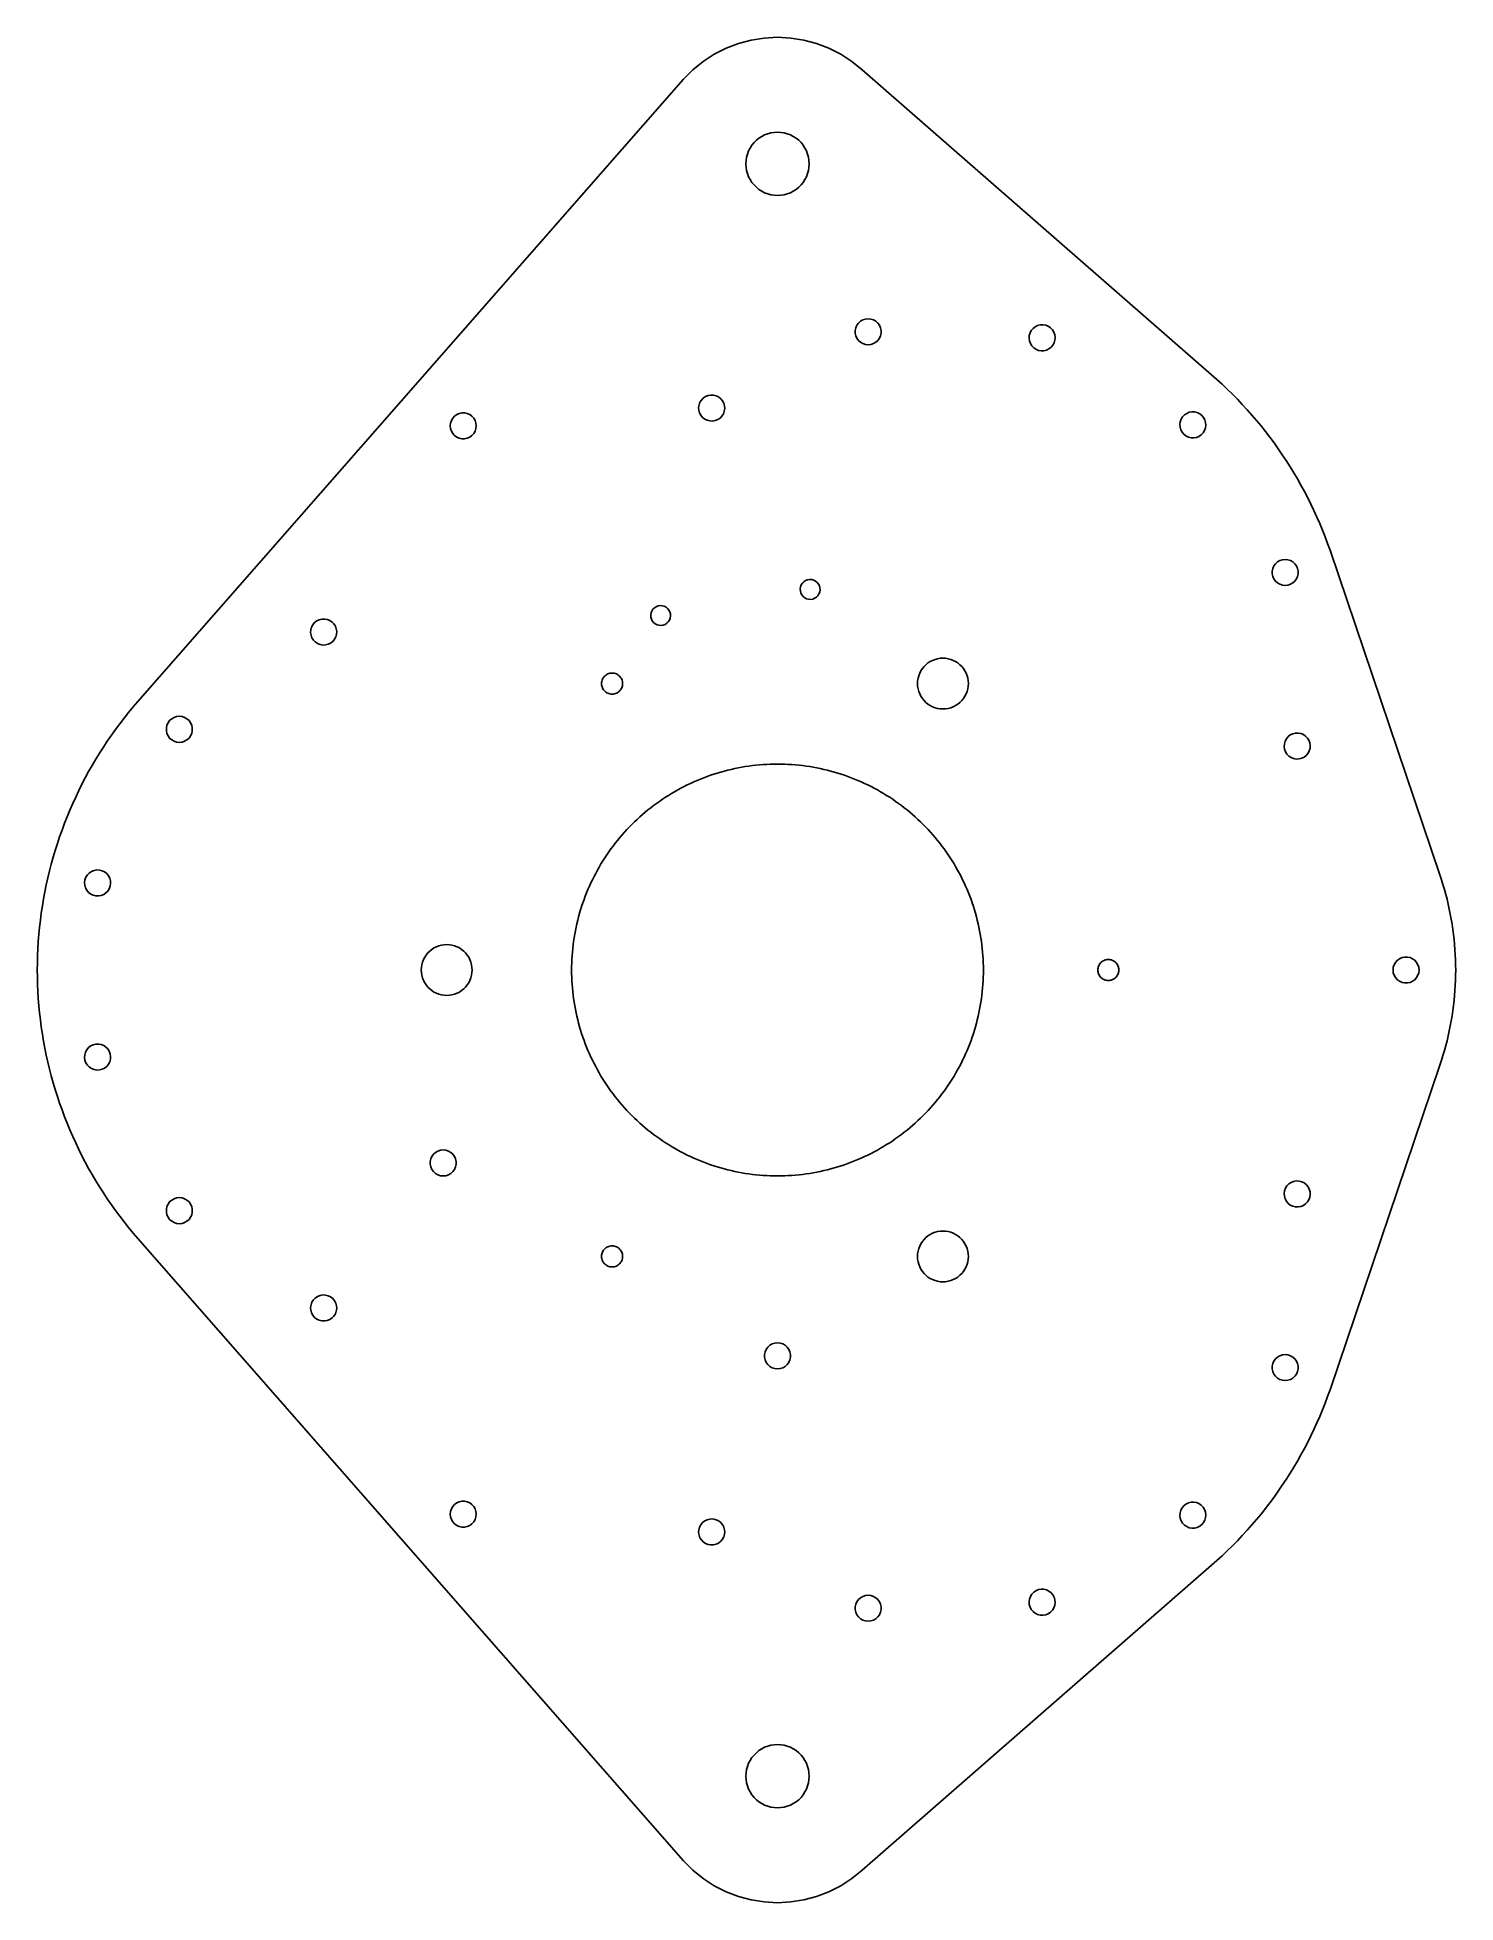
# Model space of a CAD drawing. Extents: x -119 to 109, y -150 to 150.
import ezdxf

# ---------------------------------------------------------------- set-up
doc = ezdxf.new("R2010")
doc.units = 0
doc.layers.get('0').update_dxf_attribs({"linetype": 'CONTINUOUS'})

msp = doc.modelspace()

# ---------------------------------------------------------------- linework, layer by layer
for points in [[(-119.333, 0), (-119.323, -1.15186), (-119.293, -2.30337), (-119.243, -3.45417), (-119.173, -4.60393), (-119.082, -5.75228), (-118.972, -6.89888), (-118.841, -8.04338), (-118.691, -9.18542), (-118.521, -10.3247), (-118.331, -11.4608), (-118.121, -12.5934), (-117.891, -13.7222), (-117.642, -14.8468), (-117.373, -15.9668), (-117.084, -17.0821), (-116.777, -18.1921), (-116.449, -19.2965), (-116.103, -20.3951), (-115.738, -21.4875), (-115.353, -22.5733), (-114.95, -23.6523), (-114.527, -24.724), (-114.087, -25.7883), (-113.627, -26.8446), (-113.15, -27.8928), (-112.654, -28.9325), (-112.14, -29.9634), (-111.608, -30.9851), (-111.058, -31.9974), (-110.491, -33), (-109.906, -33.9925), (-109.305, -34.9747), (-108.686, -35.9462), (-108.05, -36.9067), (-107.397, -37.856), (-106.728, -38.7938), (-106.043, -39.7198), (-105.342, -40.6337), (-104.625, -41.5351), (-103.892, -42.424), (-103.144, -43.2999), (-15.1602, -143.65), (-13.6503, -145.16), (-11.9908, -146.504), (-10.2, -147.667), (-8.29743, -148.636), (-6.30395, -149.402), (-4.2414, -149.954), (-2.13238, -150.288), (0, -150.4), (2.13238, -150.288), (4.2414, -149.954), (6.30395, -149.402), (8.29743, -148.636), (10.2, -147.667), (11.9908, -146.504), (13.6503, -145.16), (69.9666, -95.9989), (70.8293, -95.2356), (71.6786, -94.4574), (72.5141, -93.6644), (73.3357, -92.8571), (74.1431, -92.0355), (74.936, -91.1999), (75.7142, -90.3506), (76.4775, -89.4879), (77.2256, -88.612), (77.9583, -87.7232), (78.6754, -86.8217), (79.3766, -85.9078), (80.0618, -84.9818), (80.7307, -84.0441), (81.3831, -83.0948), (82.0189, -82.1342), (82.6378, -81.1627), (83.2397, -80.1805), (83.8243, -79.188), (84.3916, -78.1855), (84.9412, -77.1731), (85.4731, -76.1514), (85.9871, -75.1205), (86.483, -74.0808), (86.9607, -73.0326), (87.42, -71.9763), (87.8608, -70.9121), (88.283, -69.8403), (88.6864, -68.7614), (89.0709, -67.6755), (106.767, -15.3379), (107.028, -14.5581), (107.275, -13.774), (107.508, -12.9856), (107.728, -12.1933), (107.934, -11.3972), (108.126, -10.5977), (108.304, -9.79495), (108.468, -8.98922), (108.618, -8.18076), (108.753, -7.3698), (108.875, -6.5566), (108.982, -5.7414), (109.075, -4.92445), (109.154, -4.106), (109.219, -3.2863), (109.269, -2.4656), (109.305, -1.64415), (109.326, -0.8222), (109.333, 0), (109.326, 0.8222), (109.305, 1.64415), (109.269, 2.4656), (109.219, 3.2863), (109.154, 4.106), (109.075, 4.92445), (108.982, 5.7414), (108.875, 6.5566), (108.753, 7.3698), (108.618, 8.18076), (108.468, 8.98922), (108.304, 9.79495), (108.126, 10.5977), (107.934, 11.3972), (107.728, 12.1933), (107.508, 12.9856), (107.275, 13.774), (107.028, 14.5581), (106.767, 15.3379), (89.0709, 67.6755), (88.6864, 68.7614), (88.283, 69.8403), (87.8608, 70.9121), (87.42, 71.9763), (86.9607, 73.0326), (86.483, 74.0808), (85.9871, 75.1205), (85.4731, 76.1514), (84.9412, 77.1731), (84.3916, 78.1855), (83.8243, 79.188), (83.2397, 80.1805), (82.6378, 81.1627), (82.0189, 82.1342), (81.3831, 83.0948), (80.7307, 84.0441), (80.0618, 84.9818), (79.3766, 85.9078), (78.6754, 86.8217), (77.9583, 87.7232), (77.2256, 88.612), (76.4775, 89.4879), (75.7142, 90.3506), (74.936, 91.1999), (74.1431, 92.0355), (73.3357, 92.8571), (72.5141, 93.6644), (71.6786, 94.4574), (70.8293, 95.2356), (69.9666, 95.9989), (13.6503, 145.16), (11.9908, 146.504), (10.2, 147.667), (8.29743, 148.636), (6.30395, 149.402), (4.2414, 149.954), (2.13238, 150.288), (0, 150.4), (-2.13238, 150.288), (-4.2414, 149.954), (-6.30395, 149.402), (-8.29743, 148.636), (-10.2, 147.667), (-11.9908, 146.504), (-13.6503, 145.16), (-15.1602, 143.65), (-103.144, 43.2999), (-103.892, 42.424), (-104.625, 41.5351), (-105.342, 40.6337), (-106.043, 39.7198), (-106.728, 38.7938), (-107.397, 37.856), (-108.05, 36.9067), (-108.686, 35.9462), (-109.305, 34.9747), (-109.906, 33.9925), (-110.491, 33), (-111.058, 31.9974), (-111.608, 30.9851), (-112.14, 29.9634), (-112.654, 28.9325), (-113.15, 27.8928), (-113.627, 26.8446), (-114.087, 25.7883), (-114.527, 24.724), (-114.95, 23.6523), (-115.353, 22.5733), (-115.738, 21.4875), (-116.103, 20.3951), (-116.449, 19.2965), (-116.777, 18.1921), (-117.084, 17.0821), (-117.373, 15.9668), (-117.642, 14.8468), (-117.891, 13.7222), (-118.121, 12.5934), (-118.331, 11.4608), (-118.521, 10.3247), (-118.691, 9.18542), (-118.841, 8.04338), (-118.972, 6.89888), (-119.082, 5.75228), (-119.173, 4.60393), (-119.243, 3.45417), (-119.293, 2.30337), (-119.323, 1.15186)], [(-5.1, 130), (-5.07206, 130.533), (-4.98855, 131.06), (-4.85039, 131.576), (-4.65908, 132.074), (-4.41673, 132.55), (-4.12599, 132.998), (-3.79004, 133.413), (-3.41257, 133.79), (-2.9977, 134.126), (-2.55, 134.417), (-2.07436, 134.659), (-1.57599, 134.85), (-1.06035, 134.989), (-0.53309, 135.072), (0, 135.1), (0.53309, 135.072), (1.06035, 134.989), (1.57599, 134.85), (2.07436, 134.659), (2.55, 134.417), (2.9977, 134.126), (3.41257, 133.79), (3.79004, 133.413), (4.12599, 132.998), (4.41673, 132.55), (4.65908, 132.074), (4.85039, 131.576), (4.98855, 131.06), (5.07206, 130.533), (5.1, 130), (5.07206, 129.467), (4.98855, 128.94), (4.85039, 128.424), (4.65908, 127.926), (4.41673, 127.45), (4.12599, 127.002), (3.79004, 126.587), (3.41257, 126.21), (2.9977, 125.874), (2.55, 125.583), (2.07436, 125.341), (1.57599, 125.15), (1.06035, 125.011), (0.53309, 124.928), (0, 124.9), (-0.53309, 124.928), (-1.06035, 125.011), (-1.57599, 125.15), (-2.07436, 125.341), (-2.55, 125.583), (-2.9977, 125.874), (-3.41257, 126.21), (-3.79004, 126.587), (-4.12599, 127.002), (-4.41673, 127.45), (-4.65908, 127.926), (-4.85039, 128.424), (-4.98855, 128.94), (-5.07206, 129.467)], [(12.5193, 102.701), (12.5193, 103.14), (12.6106, 103.57), (12.7891, 103.971), (13.0472, 104.326), (13.3734, 104.62), (13.7536, 104.839), (14.1712, 104.975), (14.6078, 105.021), (15.0444, 104.975), (15.4619, 104.839), (15.8421, 104.62), (16.1684, 104.326), (16.4264, 103.971), (16.605, 103.57), (16.6963, 103.14), (16.6963, 102.701), (16.605, 102.272), (16.4264, 101.871), (16.1684, 101.515), (15.8421, 101.222), (15.4619, 101.002), (15.0444, 100.866), (14.6078, 100.821), (14.1712, 100.866), (13.7536, 101.002), (13.3734, 101.222), (13.0472, 101.515), (12.7891, 101.871), (12.6106, 102.272)], [(40.5549, 101.868), (40.5855, 102.306), (40.7065, 102.728), (40.9127, 103.116), (41.1949, 103.452), (41.5408, 103.722), (41.9354, 103.915), (42.3614, 104.021), (42.8001, 104.036), (43.2325, 103.96), (43.6395, 103.795), (44.0035, 103.55), (44.3085, 103.234), (44.5411, 102.862), (44.6913, 102.449), (44.7524, 102.014), (44.7217, 101.577), (44.6007, 101.155), (44.3946, 100.767), (44.1124, 100.431), (43.7665, 100.16), (43.3719, 99.9678), (42.9459, 99.8616), (42.5071, 99.8463), (42.0748, 99.9225), (41.6677, 100.087), (41.3038, 100.333), (40.9988, 100.648), (40.7662, 101.021), (40.616, 101.433)], [(-12.7137, 90.6919), (-12.6526, 91.1266), (-12.5025, 91.5392), (-12.2698, 91.9115), (-11.9649, 92.2273), (-11.6009, 92.4728), (-11.1939, 92.6372), (-10.7615, 92.7135), (-10.3228, 92.6982), (-9.89677, 92.592), (-9.50218, 92.3995), (-9.15623, 92.1292), (-8.87404, 91.7929), (-8.66793, 91.4053), (-8.54692, 90.9833), (-8.51629, 90.5453), (-8.57739, 90.1106), (-8.72755, 89.698), (-8.96019, 89.3257), (-9.26516, 89.0099), (-9.62912, 88.7644), (-10.0362, 88.5999), (-10.4685, 88.5237), (-10.9073, 88.539), (-11.3333, 88.6452), (-11.7278, 88.8377), (-12.0738, 89.108), (-12.356, 89.4443), (-12.5621, 89.8319), (-12.6831, 90.2539)], [(-52.7667, 87.7572), (-52.7208, 88.1939), (-52.5851, 88.6114), (-52.3656, 88.9916), (-52.0718, 89.3178), (-51.7167, 89.5759), (-51.3156, 89.7545), (-50.8862, 89.8457), (-50.4472, 89.8457), (-50.0177, 89.7545), (-49.6167, 89.5759), (-49.2615, 89.3178), (-48.9677, 88.9916), (-48.7482, 88.6114), (-48.6126, 88.1939), (-48.5667, 87.7572), (-48.6126, 87.3206), (-48.7482, 86.9031), (-48.9677, 86.5229), (-49.2615, 86.1966), (-49.6167, 85.9386), (-50.0177, 85.76), (-50.4472, 85.6687), (-50.8862, 85.6687), (-51.3156, 85.76), (-51.7167, 85.9386), (-52.0718, 86.1966), (-52.3656, 86.5229), (-52.5851, 86.9031), (-52.7208, 87.3206)], [(64.8581, 87.983), (64.9192, 88.4178), (65.0694, 88.8303), (65.302, 89.2026), (65.607, 89.5184), (65.971, 89.7639), (66.378, 89.9284), (66.8104, 90.0046), (67.2491, 89.9893), (67.6751, 89.8831), (68.0697, 89.6906), (68.4156, 89.4203), (68.6978, 89.084), (68.9039, 88.6964), (69.0249, 88.2744), (69.0556, 87.8364), (68.9945, 87.4017), (68.8443, 86.9891), (68.6117, 86.6168), (68.3067, 86.301), (67.9427, 86.0555), (67.5357, 85.8911), (67.1033, 85.8148), (66.6646, 85.8302), (66.2386, 85.9364), (65.844, 86.1288), (65.4981, 86.3991), (65.2159, 86.7354), (65.0098, 87.1231), (64.8888, 87.5451)], [(79.7394, 63.8915), (79.7394, 64.3305), (79.8307, 64.7599), (80.0093, 65.161), (80.2673, 65.5162), (80.5936, 65.8099), (80.9738, 66.0295), (81.3913, 66.1651), (81.8279, 66.211), (82.2646, 66.1651), (82.6821, 66.0295), (83.0623, 65.8099), (83.3885, 65.5162), (83.6466, 65.161), (83.8252, 64.7599), (83.9164, 64.3305), (83.9164, 63.8915), (83.8252, 63.4621), (83.6466, 63.061), (83.3885, 62.7058), (83.0623, 62.4121), (82.6821, 62.1926), (82.2646, 62.0569), (81.8279, 62.011), (81.3913, 62.0569), (80.9738, 62.1926), (80.5936, 62.4121), (80.2673, 62.7058), (80.0093, 63.061), (79.8307, 63.4621)], [(3.66325, 61.4463), (3.71558, 61.7767), (3.83545, 62.0889), (4.01763, 62.3695), (4.25415, 62.606), (4.53468, 62.7882), (4.84695, 62.908), (5.17732, 62.9604), (5.51136, 62.9428), (5.83445, 62.8563), (6.13248, 62.7044), (6.39243, 62.4939), (6.60293, 62.234), (6.75479, 61.9359), (6.84136, 61.6128), (6.85887, 61.2788), (6.80654, 60.9484), (6.68667, 60.6362), (6.5045, 60.3556), (6.26797, 60.1191), (5.98745, 59.9369), (5.67517, 59.8171), (5.3448, 59.7647), (5.01077, 59.7822), (4.68767, 59.8688), (4.38964, 60.0207), (4.12969, 60.2312), (3.91919, 60.4911), (3.76733, 60.7892), (3.68076, 61.1123)], [(-20.4461, 57.243), (-20.3938, 57.5734), (-20.2739, 57.8857), (-20.0918, 58.1662), (-19.8552, 58.4027), (-19.5747, 58.5849), (-19.2624, 58.7048), (-18.9321, 58.7571), (-18.598, 58.7396), (-18.2749, 58.653), (-17.9769, 58.5012), (-17.717, 58.2907), (-17.5065, 58.0307), (-17.3546, 57.7327), (-17.268, 57.4096), (-17.2505, 57.0756), (-17.3028, 56.7452), (-17.4227, 56.4329), (-17.6049, 56.1524), (-17.8414, 55.9159), (-18.1219, 55.7337), (-18.4342, 55.6138), (-18.7646, 55.5615), (-19.0986, 55.579), (-19.4217, 55.6656), (-19.7197, 55.8174), (-19.9797, 56.0279), (-20.1902, 56.2879), (-20.3421, 56.5859), (-20.4286, 56.909)], [(-75.2692, 54.4289), (-75.2386, 54.8668), (-75.1176, 55.2888), (-74.9115, 55.6765), (-74.6293, 56.0128), (-74.2833, 56.2831), (-73.8887, 56.4755), (-73.4628, 56.5817), (-73.024, 56.5971), (-72.5917, 56.5208), (-72.1846, 56.3564), (-71.8206, 56.1109), (-71.5157, 55.7951), (-71.283, 55.4228), (-71.1329, 55.0102), (-71.0718, 54.5755), (-71.1024, 54.1375), (-71.2234, 53.7155), (-71.4295, 53.3279), (-71.7117, 52.9916), (-72.0577, 52.7213), (-72.4523, 52.5288), (-72.8782, 52.4226), (-73.317, 52.4073), (-73.7493, 52.4835), (-74.1564, 52.648), (-74.5204, 52.8935), (-74.8253, 53.2093), (-75.058, 53.5816), (-75.2081, 53.9941)], [(22.5667, 46.188), (22.5891, 46.6166), (22.6563, 47.0405), (22.7673, 47.455), (22.9211, 47.8556), (23.116, 48.238), (23.3497, 48.5979), (23.6198, 48.9315), (23.9232, 49.2349), (24.2567, 49.505), (24.6167, 49.7387), (24.999, 49.9336), (25.3997, 50.0874), (25.8142, 50.1984), (26.2381, 50.2656), (26.6667, 50.288), (27.0952, 50.2656), (27.5191, 50.1984), (27.9336, 50.0874), (28.3343, 49.9336), (28.7167, 49.7387), (29.0766, 49.505), (29.4101, 49.2349), (29.7136, 48.9315), (29.9836, 48.5979), (30.2174, 48.238), (30.4122, 47.8556), (30.566, 47.455), (30.6771, 47.0405), (30.7442, 46.6166), (30.7667, 46.188), (30.7442, 45.7595), (30.6771, 45.3356), (30.566, 44.9211), (30.4122, 44.5204), (30.2174, 44.138), (29.9836, 43.7781), (29.7136, 43.4446), (29.4101, 43.1411), (29.0766, 42.8711), (28.7167, 42.6373), (28.3343, 42.4425), (27.9336, 42.2887), (27.5191, 42.1776), (27.0952, 42.1105), (26.6667, 42.088), (26.2381, 42.1105), (25.8142, 42.1776), (25.3997, 42.2887), (24.999, 42.4425), (24.6167, 42.6373), (24.2567, 42.8711), (23.9232, 43.1411), (23.6198, 43.4446), (23.3497, 43.7781), (23.116, 44.138), (22.9211, 44.5204), (22.7673, 44.9211), (22.6563, 45.3356), (22.5891, 45.7595)], [(-28.3667, 46.188), (-28.3574, 46.3657), (-28.3295, 46.5415), (-28.2835, 46.7134), (-28.2197, 46.8795), (-28.1389, 47.038), (-28.042, 47.1873), (-27.93, 47.3255), (-27.8042, 47.4514), (-27.6659, 47.5633), (-27.5167, 47.6603), (-27.3581, 47.741), (-27.192, 47.8048), (-27.0201, 47.8509), (-26.8444, 47.8787), (-26.6667, 47.888), (-26.489, 47.8787), (-26.3132, 47.8509), (-26.1413, 47.8048), (-25.9752, 47.741), (-25.8167, 47.6603), (-25.6674, 47.5633), (-25.5291, 47.4514), (-25.4033, 47.3255), (-25.2913, 47.1873), (-25.1944, 47.038), (-25.1136, 46.8795), (-25.0499, 46.7134), (-25.0038, 46.5415), (-24.976, 46.3657), (-24.9667, 46.188), (-24.976, 46.0103), (-25.0038, 45.8346), (-25.0499, 45.6627), (-25.1136, 45.4966), (-25.1944, 45.338), (-25.2913, 45.1888), (-25.4033, 45.0505), (-25.5291, 44.9247), (-25.6674, 44.8127), (-25.8167, 44.7158), (-25.9752, 44.635), (-26.1413, 44.5712), (-26.3132, 44.5252), (-26.489, 44.4973), (-26.6667, 44.488), (-26.8444, 44.4973), (-27.0201, 44.5252), (-27.192, 44.5712), (-27.3581, 44.635), (-27.5167, 44.7158), (-27.6659, 44.8127), (-27.8042, 44.9247), (-27.93, 45.0505), (-28.042, 45.1888), (-28.1389, 45.338), (-28.2197, 45.4966), (-28.2835, 45.6627), (-28.3295, 45.8346), (-28.3574, 46.0103)], [(-98.5242, 38.5901), (-98.5242, 39.0291), (-98.433, 39.4585), (-98.2544, 39.8596), (-97.9963, 40.2147), (-97.6701, 40.5085), (-97.2899, 40.728), (-96.8723, 40.8637), (-96.4357, 40.9096), (-95.9991, 40.8637), (-95.5816, 40.728), (-95.2014, 40.5085), (-94.8751, 40.2147), (-94.6171, 39.8596), (-94.4385, 39.4585), (-94.3472, 39.0291), (-94.3472, 38.5901), (-94.4385, 38.1606), (-94.6171, 37.7596), (-94.8751, 37.4044), (-95.2014, 37.1106), (-95.5816, 36.8911), (-95.9991, 36.7555), (-96.4357, 36.7096), (-96.8723, 36.7555), (-97.2899, 36.8911), (-97.6701, 37.1106), (-97.9963, 37.4044), (-98.2544, 37.7596), (-98.433, 38.1606)], [(81.6868, 36.0431), (81.7174, 36.4811), (81.8384, 36.9031), (82.0445, 37.2907), (82.3267, 37.627), (82.6727, 37.8973), (83.0673, 38.0898), (83.4933, 38.196), (83.932, 38.2113), (84.3644, 38.1351), (84.7714, 37.9706), (85.1354, 37.7251), (85.4403, 37.4093), (85.673, 37.037), (85.8231, 36.6245), (85.8842, 36.1897), (85.8536, 35.7518), (85.7326, 35.3298), (85.5265, 34.9421), (85.2443, 34.6058), (84.8983, 34.3355), (84.5038, 34.1431), (84.0778, 34.0369), (83.639, 34.0215), (83.2067, 34.0978), (82.7996, 34.2622), (82.4357, 34.5077), (82.1307, 34.8235), (81.898, 35.1958), (81.7479, 35.6084)], [(-33.2, 0), (-33.1949, 0.57942), (-33.1798, 1.15866), (-33.1545, 1.73755), (-33.1191, 2.31591), (-33.0737, 2.89357), (-33.0181, 3.47034), (-32.9525, 4.04606), (-32.8769, 4.62055), (-32.7913, 5.19362), (-32.6956, 5.76512), (-32.59, 6.33486), (-32.4745, 6.90267), (-32.3491, 7.46837), (-32.2138, 8.03181), (-32.0687, 8.59279), (-31.9139, 9.15116), (-31.7493, 9.70674), (-31.5751, 10.2594), (-31.3912, 10.8089), (-31.1978, 11.3551), (-30.9949, 11.8978), (-30.7825, 12.4369), (-30.5608, 12.9723), (-30.3297, 13.5037), (-30.0894, 14.0309), (-29.84, 14.5539), (-29.5814, 15.0725), (-29.3139, 15.5865), (-29.0374, 16.0957), (-28.752, 16.6), (-28.458, 17.0993), (-28.1552, 17.5933), (-27.8439, 18.082), (-27.524, 18.5652), (-27.1958, 19.0427), (-26.8594, 19.5145), (-26.5147, 19.9803), (-26.162, 20.44), (-25.8012, 20.8934), (-25.4327, 21.3405), (-25.0564, 21.7812), (-24.6724, 22.2151), (-24.2809, 22.6423), (-23.8821, 23.0627), (-23.4759, 23.4759), (-23.0627, 23.8821), (-22.6423, 24.2809), (-22.2151, 24.6724), (-21.7812, 25.0564), (-21.3405, 25.4327), (-20.8934, 25.8012), (-20.44, 26.162), (-19.9803, 26.5147), (-19.5145, 26.8594), (-19.0427, 27.1958), (-18.5652, 27.524), (-18.082, 27.8439), (-17.5933, 28.1552), (-17.0993, 28.458), (-16.6, 28.752), (-16.0957, 29.0374), (-15.5865, 29.3139), (-15.0725, 29.5814), (-14.5539, 29.84), (-14.0309, 30.0894), (-13.5037, 30.3297), (-12.9723, 30.5608), (-12.4369, 30.7825), (-11.8978, 30.9949), (-11.3551, 31.1978), (-10.8089, 31.3912), (-10.2594, 31.5751), (-9.70674, 31.7493), (-9.15116, 31.9139), (-8.59279, 32.0687), (-8.03181, 32.2138), (-7.46837, 32.3491), (-6.90267, 32.4745), (-6.33486, 32.59), (-5.76512, 32.6956), (-5.19362, 32.7913), (-4.62055, 32.8769), (-4.04606, 32.9525), (-3.47034, 33.0181), (-2.89357, 33.0737), (-2.31591, 33.1191), (-1.73755, 33.1545), (-1.15866, 33.1798), (-0.57942, 33.1949), (0, 33.2), (0.57942, 33.1949), (1.15866, 33.1798), (1.73755, 33.1545), (2.31591, 33.1191), (2.89357, 33.0737), (3.47034, 33.0181), (4.04606, 32.9525), (4.62055, 32.8769), (5.19362, 32.7913), (5.76512, 32.6956), (6.33486, 32.59), (6.90267, 32.4745), (7.46837, 32.3491), (8.03181, 32.2138), (8.59279, 32.0687), (9.15116, 31.9139), (9.70674, 31.7493), (10.2594, 31.5751), (10.8089, 31.3912), (11.3551, 31.1978), (11.8978, 30.9949), (12.4369, 30.7825), (12.9723, 30.5608), (13.5037, 30.3297), (14.0309, 30.0894), (14.5539, 29.84), (15.0725, 29.5814), (15.5865, 29.3139), (16.0957, 29.0374), (16.6, 28.752), (17.0993, 28.458), (17.5933, 28.1552), (18.082, 27.8439), (18.5652, 27.524), (19.0427, 27.1958), (19.5145, 26.8594), (19.9803, 26.5147), (20.44, 26.162), (20.8934, 25.8012), (21.3405, 25.4327), (21.7812, 25.0564), (22.2151, 24.6724), (22.6423, 24.2809), (23.0627, 23.8821), (23.4759, 23.4759), (23.8821, 23.0627), (24.2809, 22.6423), (24.6724, 22.2151), (25.0564, 21.7812), (25.4327, 21.3405), (25.8012, 20.8934), (26.162, 20.44), (26.5147, 19.9803), (26.8594, 19.5145), (27.1958, 19.0427), (27.524, 18.5652), (27.8439, 18.082), (28.1552, 17.5933), (28.458, 17.0993), (28.752, 16.6), (29.0374, 16.0957), (29.3139, 15.5865), (29.5814, 15.0725), (29.84, 14.5539), (30.0894, 14.0309), (30.3297, 13.5037), (30.5608, 12.9723), (30.7825, 12.4369), (30.9949, 11.8978), (31.1978, 11.3551), (31.3912, 10.8089), (31.5751, 10.2594), (31.7493, 9.70674), (31.9139, 9.15116), (32.0687, 8.59279), (32.2138, 8.03181), (32.3491, 7.46837), (32.4745, 6.90267), (32.59, 6.33486), (32.6956, 5.76512), (32.7913, 5.19362), (32.8769, 4.62055), (32.9525, 4.04606), (33.0181, 3.47034), (33.0737, 2.89357), (33.1191, 2.31591), (33.1545, 1.73755), (33.1798, 1.15866), (33.1949, 0.57942), (33.2, 0), (33.1949, -0.57942), (33.1798, -1.15866), (33.1545, -1.73755), (33.1191, -2.31591), (33.0737, -2.89357), (33.0181, -3.47034), (32.9525, -4.04606), (32.8769, -4.62055), (32.7913, -5.19362), (32.6956, -5.76512), (32.59, -6.33486), (32.4745, -6.90267), (32.3491, -7.46837), (32.2138, -8.03181), (32.0687, -8.59279), (31.9139, -9.15116), (31.7493, -9.70674), (31.5751, -10.2594), (31.3912, -10.8089), (31.1978, -11.3551), (30.9949, -11.8978), (30.7825, -12.4369), (30.5608, -12.9723), (30.3297, -13.5037), (30.0894, -14.0309), (29.84, -14.5539), (29.5814, -15.0725), (29.3139, -15.5865), (29.0374, -16.0957), (28.752, -16.6), (28.458, -17.0993), (28.1552, -17.5933), (27.8439, -18.082), (27.524, -18.5652), (27.1958, -19.0427), (26.8594, -19.5145), (26.5147, -19.9803), (26.162, -20.44), (25.8012, -20.8934), (25.4327, -21.3405), (25.0564, -21.7812), (24.6724, -22.2151), (24.2809, -22.6423), (23.8821, -23.0627), (23.4759, -23.4759), (23.0627, -23.8821), (22.6423, -24.2809), (22.2151, -24.6724), (21.7812, -25.0564), (21.3405, -25.4327), (20.8934, -25.8012), (20.44, -26.162), (19.9803, -26.5147), (19.5145, -26.8594), (19.0427, -27.1958), (18.5652, -27.524), (18.082, -27.8439), (17.5933, -28.1552), (17.0993, -28.458), (16.6, -28.752), (16.0957, -29.0374), (15.5865, -29.3139), (15.0725, -29.5814), (14.5539, -29.84), (14.0309, -30.0894), (13.5037, -30.3297), (12.9723, -30.5608), (12.4369, -30.7825), (11.8978, -30.9949), (11.3551, -31.1978), (10.8089, -31.3912), (10.2594, -31.5751), (9.70674, -31.7493), (9.15116, -31.9139), (8.59279, -32.0687), (8.03181, -32.2138), (7.46837, -32.3491), (6.90267, -32.4745), (6.33486, -32.59), (5.76512, -32.6956), (5.19362, -32.7913), (4.62055, -32.8769), (4.04606, -32.9525), (3.47034, -33.0181), (2.89357, -33.0737), (2.31591, -33.1191), (1.73755, -33.1545), (1.15866, -33.1798), (0.57942, -33.1949), (0, -33.2), (-0.57942, -33.1949), (-1.15866, -33.1798), (-1.73755, -33.1545), (-2.31591, -33.1191), (-2.89357, -33.0737), (-3.47034, -33.0181), (-4.04606, -32.9525), (-4.62055, -32.8769), (-5.19362, -32.7913), (-5.76512, -32.6956), (-6.33486, -32.59), (-6.90267, -32.4745), (-7.46837, -32.3491), (-8.03181, -32.2138), (-8.59279, -32.0687), (-9.15116, -31.9139), (-9.70674, -31.7493), (-10.2594, -31.5751), (-10.8089, -31.3912), (-11.3551, -31.1978), (-11.8978, -30.9949), (-12.4369, -30.7825), (-12.9723, -30.5608), (-13.5037, -30.3297), (-14.0309, -30.0894), (-14.5539, -29.84), (-15.0725, -29.5814), (-15.5865, -29.3139), (-16.0957, -29.0374), (-16.6, -28.752), (-17.0993, -28.458), (-17.5933, -28.1552), (-18.082, -27.8439), (-18.5652, -27.524), (-19.0427, -27.1958), (-19.5145, -26.8594), (-19.9803, -26.5147), (-20.44, -26.162), (-20.8934, -25.8012), (-21.3405, -25.4327), (-21.7812, -25.0564), (-22.2151, -24.6724), (-22.6423, -24.2809), (-23.0627, -23.8821), (-23.4759, -23.4759), (-23.8821, -23.0627), (-24.2809, -22.6423), (-24.6724, -22.2151), (-25.0564, -21.7812), (-25.4327, -21.3405), (-25.8012, -20.8934), (-26.162, -20.44), (-26.5147, -19.9803), (-26.8594, -19.5145), (-27.1958, -19.0427), (-27.524, -18.5652), (-27.8439, -18.082), (-28.1552, -17.5933), (-28.458, -17.0993), (-28.752, -16.6), (-29.0374, -16.0957), (-29.3139, -15.5865), (-29.5814, -15.0725), (-29.84, -14.5539), (-30.0894, -14.0309), (-30.3297, -13.5037), (-30.5608, -12.9723), (-30.7825, -12.4369), (-30.9949, -11.8978), (-31.1978, -11.3551), (-31.3912, -10.8089), (-31.5751, -10.2594), (-31.7493, -9.70674), (-31.9139, -9.15116), (-32.0687, -8.59279), (-32.2138, -8.03181), (-32.3491, -7.46837), (-32.4745, -6.90267), (-32.59, -6.33486), (-32.6956, -5.76512), (-32.7913, -5.19362), (-32.8769, -4.62055), (-32.9525, -4.04606), (-33.0181, -3.47034), (-33.0737, -2.89357), (-33.1191, -2.31591), (-33.1545, -1.73755), (-33.1798, -1.15866), (-33.1949, -0.57942)], [(-111.709, 14.1048), (-111.648, 14.5395), (-111.498, 14.952), (-111.265, 15.3244), (-110.96, 15.6402), (-110.596, 15.8857), (-110.189, 16.0501), (-109.757, 16.1264), (-109.318, 16.111), (-108.892, 16.0048), (-108.498, 15.8124), (-108.152, 15.5421), (-107.87, 15.2058), (-107.663, 14.8181), (-107.542, 14.3961), (-107.512, 13.9582), (-107.573, 13.5234), (-107.723, 13.1109), (-107.956, 12.7386), (-108.261, 12.4228), (-108.625, 12.1773), (-109.032, 12.0128), (-109.464, 11.9366), (-109.903, 11.9519), (-110.329, 12.0581), (-110.723, 12.2506), (-111.069, 12.5209), (-111.351, 12.8572), (-111.558, 13.2448), (-111.679, 13.6668)], [(-57.4333, 0), (-57.4109, 0.42857), (-57.3437, 0.85244), (-57.2327, 1.26697), (-57.0789, 1.66762), (-56.884, 2.05), (-56.6503, 2.40992), (-56.3802, 2.74343), (-56.0768, 3.04689), (-55.7433, 3.31697), (-55.3833, 3.5507), (-55.001, 3.74554), (-54.6003, 3.89933), (-54.1858, 4.0104), (-53.7619, 4.07754), (-53.3333, 4.1), (-52.9048, 4.07754), (-52.4809, 4.0104), (-52.0664, 3.89933), (-51.6657, 3.74554), (-51.2833, 3.5507), (-50.9234, 3.31697), (-50.5899, 3.04689), (-50.2864, 2.74343), (-50.0164, 2.40992), (-49.7826, 2.05), (-49.5878, 1.66762), (-49.434, 1.26697), (-49.3229, 0.85244), (-49.2558, 0.42857), (-49.2333, 0), (-49.2558, -0.42857), (-49.3229, -0.85244), (-49.434, -1.26697), (-49.5878, -1.66762), (-49.7826, -2.05), (-50.0164, -2.40992), (-50.2864, -2.74343), (-50.5899, -3.04689), (-50.9234, -3.31697), (-51.2833, -3.5507), (-51.6657, -3.74554), (-52.0664, -3.89933), (-52.4809, -4.0104), (-52.9048, -4.07754), (-53.3333, -4.1), (-53.7619, -4.07754), (-54.1858, -4.0104), (-54.6003, -3.89933), (-55.001, -3.74554), (-55.3833, -3.5507), (-55.7433, -3.31697), (-56.0768, -3.04689), (-56.3802, -2.74343), (-56.6503, -2.40992), (-56.884, -2.05), (-57.0789, -1.66762), (-57.2327, -1.26697), (-57.3437, -0.85244), (-57.4109, -0.42857)], [(51.6333, 0), (51.6426, 0.1777), (51.6705, 0.35345), (51.7165, 0.52533), (51.7803, 0.69145), (51.8611, 0.85), (51.958, 0.99923), (52.07, 1.13752), (52.1958, 1.26335), (52.3341, 1.37533), (52.4833, 1.47224), (52.6419, 1.55303), (52.808, 1.6168), (52.9799, 1.66285), (53.1556, 1.69069), (53.3333, 1.7), (53.511, 1.69069), (53.6868, 1.66285), (53.8587, 1.6168), (54.0248, 1.55303), (54.1833, 1.47224), (54.3326, 1.37533), (54.4709, 1.26335), (54.5967, 1.13752), (54.7087, 0.99923), (54.8056, 0.85), (54.8864, 0.69145), (54.9501, 0.52533), (54.9962, 0.35345), (55.024, 0.1777), (55.0333, 0), (55.024, -0.1777), (54.9962, -0.35345), (54.9501, -0.52533), (54.8864, -0.69145), (54.8056, -0.85), (54.7087, -0.99923), (54.5967, -1.13752), (54.4709, -1.26335), (54.3326, -1.37533), (54.1833, -1.47224), (54.0248, -1.55303), (53.8587, -1.6168), (53.6868, -1.66285), (53.511, -1.69069), (53.3333, -1.7), (53.1556, -1.69069), (52.9799, -1.66285), (52.808, -1.6168), (52.6419, -1.55303), (52.4833, -1.47224), (52.3341, -1.37533), (52.1958, -1.26335), (52.07, -1.13752), (51.958, -0.99923), (51.8611, -0.85), (51.7803, -0.69145), (51.7165, -0.52533), (51.6705, -0.35345), (51.6426, -0.1777)], [(99.2333, 0), (99.2792, 0.43661), (99.4149, 0.85415), (99.6344, 1.23435), (99.9282, 1.5606), (100.283, 1.81865), (100.684, 1.99722), (101.114, 2.0885), (101.553, 2.0885), (101.982, 1.99722), (102.383, 1.81865), (102.739, 1.5606), (103.032, 1.23435), (103.252, 0.85415), (103.387, 0.43661), (103.433, 0), (103.387, -0.43661), (103.252, -0.85415), (103.032, -1.23435), (102.739, -1.5606), (102.383, -1.81865), (101.982, -1.99722), (101.553, -2.0885), (101.114, -2.0885), (100.684, -1.99722), (100.283, -1.81865), (99.9282, -1.5606), (99.6344, -1.23435), (99.4149, -0.85415), (99.2792, -0.43661)], [(-111.709, -14.1048), (-111.679, -13.6668), (-111.558, -13.2448), (-111.351, -12.8572), (-111.069, -12.5209), (-110.723, -12.2506), (-110.329, -12.0581), (-109.903, -11.9519), (-109.464, -11.9366), (-109.032, -12.0128), (-108.625, -12.1773), (-108.261, -12.4228), (-107.956, -12.7386), (-107.723, -13.1109), (-107.573, -13.5234), (-107.512, -13.9582), (-107.542, -14.3961), (-107.663, -14.8181), (-107.87, -15.2058), (-108.152, -15.5421), (-108.498, -15.8124), (-108.892, -16.0048), (-109.318, -16.111), (-109.757, -16.1264), (-110.189, -16.0501), (-110.596, -15.8857), (-110.96, -15.6402), (-111.265, -15.3244), (-111.498, -14.952), (-111.648, -14.5395)], [(-55.9745, -31.3306), (-55.9745, -30.8916), (-55.8832, -30.4622), (-55.7047, -30.0611), (-55.4466, -29.7059), (-55.1204, -29.4122), (-54.7402, -29.1927), (-54.3226, -29.057), (-53.886, -29.0111), (-53.4494, -29.057), (-53.0319, -29.1927), (-52.6517, -29.4122), (-52.3254, -29.7059), (-52.0674, -30.0611), (-51.8888, -30.4622), (-51.7975, -30.8916), (-51.7975, -31.3306), (-51.8888, -31.76), (-52.0674, -32.1611), (-52.3254, -32.5163), (-52.6517, -32.81), (-53.0319, -33.0296), (-53.4494, -33.1652), (-53.886, -33.2111), (-54.3226, -33.1652), (-54.7402, -33.0296), (-55.1204, -32.81), (-55.4466, -32.5163), (-55.7047, -32.1611), (-55.8832, -31.76)], [(81.6868, -36.0431), (81.7479, -35.6084), (81.898, -35.1958), (82.1307, -34.8235), (82.4357, -34.5077), (82.7996, -34.2622), (83.2067, -34.0978), (83.639, -34.0215), (84.0778, -34.0369), (84.5038, -34.1431), (84.8983, -34.3355), (85.2443, -34.6058), (85.5265, -34.9421), (85.7326, -35.3298), (85.8536, -35.7518), (85.8842, -36.1897), (85.8231, -36.6245), (85.673, -37.037), (85.4403, -37.4093), (85.1354, -37.7251), (84.7714, -37.9706), (84.3644, -38.1351), (83.932, -38.2113), (83.4933, -38.196), (83.0673, -38.0898), (82.6727, -37.8973), (82.3267, -37.627), (82.0445, -37.2907), (81.8384, -36.9031), (81.7174, -36.4811)], [(-98.5242, -39.0291), (-98.5242, -38.5901), (-98.433, -38.1606), (-98.2544, -37.7596), (-97.9963, -37.4044), (-97.6701, -37.1106), (-97.2899, -36.8911), (-96.8723, -36.7555), (-96.4357, -36.7096), (-95.9991, -36.7555), (-95.5816, -36.8911), (-95.2014, -37.1106), (-94.8751, -37.4044), (-94.6171, -37.7596), (-94.4385, -38.1606), (-94.3472, -38.5901), (-94.3472, -39.0291), (-94.4385, -39.4585), (-94.6171, -39.8596), (-94.8751, -40.2147), (-95.2014, -40.5085), (-95.5816, -40.728), (-95.9991, -40.8637), (-96.4357, -40.9096), (-96.8723, -40.8637), (-97.2899, -40.728), (-97.6701, -40.5085), (-97.9963, -40.2147), (-98.2544, -39.8596), (-98.433, -39.4585)], [(22.5667, -46.188), (22.5891, -45.7595), (22.6563, -45.3356), (22.7673, -44.9211), (22.9211, -44.5204), (23.116, -44.138), (23.3497, -43.7781), (23.6198, -43.4446), (23.9232, -43.1411), (24.2567, -42.8711), (24.6167, -42.6373), (24.999, -42.4425), (25.3997, -42.2887), (25.8142, -42.1776), (26.2381, -42.1105), (26.6667, -42.088), (27.0952, -42.1105), (27.5191, -42.1776), (27.9336, -42.2887), (28.3343, -42.4425), (28.7167, -42.6373), (29.0766, -42.8711), (29.4101, -43.1411), (29.7136, -43.4446), (29.9836, -43.7781), (30.2174, -44.138), (30.4122, -44.5204), (30.566, -44.9211), (30.6771, -45.3356), (30.7442, -45.7595), (30.7667, -46.188), (30.7442, -46.6166), (30.6771, -47.0405), (30.566, -47.455), (30.4122, -47.8556), (30.2174, -48.238), (29.9836, -48.5979), (29.7136, -48.9315), (29.4101, -49.2349), (29.0766, -49.505), (28.7167, -49.7387), (28.3343, -49.9336), (27.9336, -50.0874), (27.5191, -50.1984), (27.0952, -50.2656), (26.6667, -50.288), (26.2381, -50.2656), (25.8142, -50.1984), (25.3997, -50.0874), (24.999, -49.9336), (24.6167, -49.7387), (24.2567, -49.505), (23.9232, -49.2349), (23.6198, -48.9315), (23.3497, -48.5979), (23.116, -48.238), (22.9211, -47.8556), (22.7673, -47.455), (22.6563, -47.0405), (22.5891, -46.6166)], [(-28.3667, -46.188), (-28.3574, -46.0103), (-28.3295, -45.8346), (-28.2835, -45.6627), (-28.2197, -45.4966), (-28.1389, -45.338), (-28.042, -45.1888), (-27.93, -45.0505), (-27.8042, -44.9247), (-27.6659, -44.8127), (-27.5167, -44.7158), (-27.3581, -44.635), (-27.192, -44.5712), (-27.0201, -44.5252), (-26.8444, -44.4973), (-26.6667, -44.488), (-26.489, -44.4973), (-26.3132, -44.5252), (-26.1413, -44.5712), (-25.9752, -44.635), (-25.8167, -44.7158), (-25.6674, -44.8127), (-25.5291, -44.9247), (-25.4033, -45.0505), (-25.2913, -45.1888), (-25.1944, -45.338), (-25.1136, -45.4966), (-25.0499, -45.6627), (-25.0038, -45.8346), (-24.976, -46.0103), (-24.9667, -46.188), (-24.976, -46.3657), (-25.0038, -46.5415), (-25.0499, -46.7134), (-25.1136, -46.8795), (-25.1944, -47.038), (-25.2913, -47.1873), (-25.4033, -47.3255), (-25.5291, -47.4514), (-25.6674, -47.5633), (-25.8167, -47.6603), (-25.9752, -47.741), (-26.1413, -47.8048), (-26.3132, -47.8509), (-26.489, -47.8787), (-26.6667, -47.888), (-26.8444, -47.8787), (-27.0201, -47.8509), (-27.192, -47.8048), (-27.3581, -47.741), (-27.5167, -47.6603), (-27.6659, -47.5633), (-27.8042, -47.4514), (-27.93, -47.3255), (-28.042, -47.1873), (-28.1389, -47.038), (-28.2197, -46.8795), (-28.2835, -46.7134), (-28.3295, -46.5415), (-28.3574, -46.3657)], [(-75.2692, -54.4289), (-75.2081, -53.9941), (-75.058, -53.5816), (-74.8253, -53.2093), (-74.5204, -52.8935), (-74.1564, -52.648), (-73.7493, -52.4835), (-73.317, -52.4073), (-72.8782, -52.4226), (-72.4523, -52.5288), (-72.0577, -52.7213), (-71.7117, -52.9916), (-71.4295, -53.3279), (-71.2234, -53.7155), (-71.1024, -54.1375), (-71.0718, -54.5755), (-71.1329, -55.0102), (-71.283, -55.4228), (-71.5157, -55.7951), (-71.8206, -56.1109), (-72.1846, -56.3564), (-72.5917, -56.5208), (-73.024, -56.5971), (-73.4628, -56.5817), (-73.8887, -56.4755), (-74.2833, -56.2831), (-74.6293, -56.0128), (-74.9115, -55.6765), (-75.1176, -55.2888), (-75.2386, -54.8668)], [(-2.0885, -62.4417), (-2.0885, -62.0027), (-1.99722, -61.5733), (-1.81865, -61.1722), (-1.5606, -60.817), (-1.23435, -60.5233), (-0.85415, -60.3038), (-0.43661, -60.1681), (0, -60.1222), (0.43661, -60.1681), (0.85415, -60.3038), (1.23435, -60.5233), (1.5606, -60.817), (1.81865, -61.1722), (1.99722, -61.5733), (2.0885, -62.0027), (2.0885, -62.4417), (1.99722, -62.8712), (1.81865, -63.2722), (1.5606, -63.6274), (1.23435, -63.9212), (0.85415, -64.1407), (0.43661, -64.2763), (0, -64.3222), (-0.43661, -64.2763), (-0.85415, -64.1407), (-1.23435, -63.9212), (-1.5606, -63.6274), (-1.81865, -63.2722), (-1.99722, -62.8712)], [(79.7394, -63.8915), (79.8307, -63.4621), (80.0093, -63.061), (80.2673, -62.7058), (80.5936, -62.4121), (80.9738, -62.1926), (81.3913, -62.0569), (81.8279, -62.011), (82.2646, -62.0569), (82.6821, -62.1926), (83.0623, -62.4121), (83.3885, -62.7058), (83.6466, -63.061), (83.8252, -63.4621), (83.9164, -63.8915), (83.9164, -64.3305), (83.8252, -64.7599), (83.6466, -65.161), (83.3885, -65.5162), (83.0623, -65.8099), (82.6821, -66.0295), (82.2646, -66.1651), (81.8279, -66.211), (81.3913, -66.1651), (80.9738, -66.0295), (80.5936, -65.8099), (80.2673, -65.5162), (80.0093, -65.161), (79.8307, -64.7599), (79.7394, -64.3305)], [(-52.7667, -87.7572), (-52.7208, -87.3206), (-52.5851, -86.9031), (-52.3656, -86.5229), (-52.0718, -86.1966), (-51.7167, -85.9386), (-51.3156, -85.76), (-50.8862, -85.6687), (-50.4472, -85.6687), (-50.0177, -85.76), (-49.6167, -85.9386), (-49.2615, -86.1966), (-48.9677, -86.5229), (-48.7482, -86.9031), (-48.6126, -87.3206), (-48.5667, -87.7572), (-48.6126, -88.1939), (-48.7482, -88.6114), (-48.9677, -88.9916), (-49.2615, -89.3178), (-49.6167, -89.5759), (-50.0177, -89.7545), (-50.4472, -89.8457), (-50.8862, -89.8457), (-51.3156, -89.7545), (-51.7167, -89.5759), (-52.0718, -89.3178), (-52.3656, -88.9916), (-52.5851, -88.6114), (-52.7208, -88.1939)], [(64.8581, -87.983), (64.8888, -87.5451), (65.0098, -87.1231), (65.2159, -86.7354), (65.4981, -86.3991), (65.844, -86.1288), (66.2386, -85.9364), (66.6646, -85.8302), (67.1033, -85.8148), (67.5357, -85.8911), (67.9427, -86.0555), (68.3067, -86.301), (68.6117, -86.6168), (68.8443, -86.9891), (68.9945, -87.4017), (69.0556, -87.8364), (69.0249, -88.2744), (68.9039, -88.6964), (68.6978, -89.084), (68.4156, -89.4203), (68.0697, -89.6906), (67.6751, -89.8831), (67.2491, -89.9893), (66.8104, -90.0046), (66.378, -89.9284), (65.971, -89.7639), (65.607, -89.5184), (65.302, -89.2026), (65.0694, -88.8303), (64.9192, -88.4178)], [(-12.7137, -90.6919), (-12.6831, -90.2539), (-12.5621, -89.8319), (-12.356, -89.4443), (-12.0738, -89.108), (-11.7278, -88.8377), (-11.3333, -88.6452), (-10.9073, -88.539), (-10.4685, -88.5237), (-10.0362, -88.5999), (-9.62912, -88.7644), (-9.26516, -89.0099), (-8.96019, -89.3257), (-8.72755, -89.698), (-8.57739, -90.1106), (-8.51629, -90.5453), (-8.54692, -90.9833), (-8.66793, -91.4053), (-8.87404, -91.7929), (-9.15623, -92.1292), (-9.50218, -92.3995), (-9.89677, -92.592), (-10.3228, -92.6982), (-10.7615, -92.7135), (-11.1939, -92.6372), (-11.6009, -92.4728), (-11.9649, -92.2273), (-12.2698, -91.9115), (-12.5025, -91.5392), (-12.6526, -91.1266)], [(12.5193, -102.701), (12.6106, -102.272), (12.7891, -101.871), (13.0472, -101.515), (13.3734, -101.222), (13.7536, -101.002), (14.1712, -100.866), (14.6078, -100.821), (15.0444, -100.866), (15.4619, -101.002), (15.8421, -101.222), (16.1684, -101.515), (16.4264, -101.871), (16.605, -102.272), (16.6963, -102.701), (16.6963, -103.14), (16.605, -103.57), (16.4264, -103.971), (16.1684, -104.326), (15.8421, -104.62), (15.4619, -104.839), (15.0444, -104.975), (14.6078, -105.021), (14.1712, -104.975), (13.7536, -104.839), (13.3734, -104.62), (13.0472, -104.326), (12.7891, -103.971), (12.6106, -103.57), (12.5193, -103.14)], [(40.5549, -101.868), (40.616, -101.433), (40.7662, -101.021), (40.9988, -100.648), (41.3038, -100.333), (41.6677, -100.087), (42.0748, -99.9225), (42.5071, -99.8463), (42.9459, -99.8616), (43.3719, -99.9678), (43.7665, -100.16), (44.1124, -100.431), (44.3946, -100.767), (44.6007, -101.155), (44.7217, -101.577), (44.7524, -102.014), (44.6913, -102.449), (44.5411, -102.862), (44.3085, -103.234), (44.0035, -103.55), (43.6395, -103.795), (43.2325, -103.96), (42.8001, -104.036), (42.3614, -104.021), (41.9354, -103.915), (41.5408, -103.722), (41.1949, -103.452), (40.9127, -103.116), (40.7065, -102.728), (40.5855, -102.306)], [(-5.1, -130), (-5.07206, -129.467), (-4.98855, -128.94), (-4.85039, -128.424), (-4.65908, -127.926), (-4.41673, -127.45), (-4.12599, -127.002), (-3.79004, -126.587), (-3.41257, -126.21), (-2.9977, -125.874), (-2.55, -125.583), (-2.07436, -125.341), (-1.57599, -125.15), (-1.06035, -125.011), (-0.53309, -124.928), (0, -124.9), (0.53309, -124.928), (1.06035, -125.011), (1.57599, -125.15), (2.07436, -125.341), (2.55, -125.583), (2.9977, -125.874), (3.41257, -126.21), (3.79004, -126.587), (4.12599, -127.002), (4.41673, -127.45), (4.65908, -127.926), (4.85039, -128.424), (4.98855, -128.94), (5.07206, -129.467), (5.1, -130), (5.07206, -130.533), (4.98855, -131.06), (4.85039, -131.576), (4.65908, -132.074), (4.41673, -132.55), (4.12599, -132.998), (3.79004, -133.413), (3.41257, -133.79), (2.9977, -134.126), (2.55, -134.417), (2.07436, -134.659), (1.57599, -134.85), (1.06035, -134.989), (0.53309, -135.072), (0, -135.1), (-0.53309, -135.072), (-1.06035, -134.989), (-1.57599, -134.85), (-2.07436, -134.659), (-2.55, -134.417), (-2.9977, -134.126), (-3.41257, -133.79), (-3.79004, -133.413), (-4.12599, -132.998), (-4.41673, -132.55), (-4.65908, -132.074), (-4.85039, -131.576), (-4.98855, -131.06), (-5.07206, -130.533)]]:
    msp.add_lwpolyline(points, close=True)

doc.saveas('drawing.dxf')
